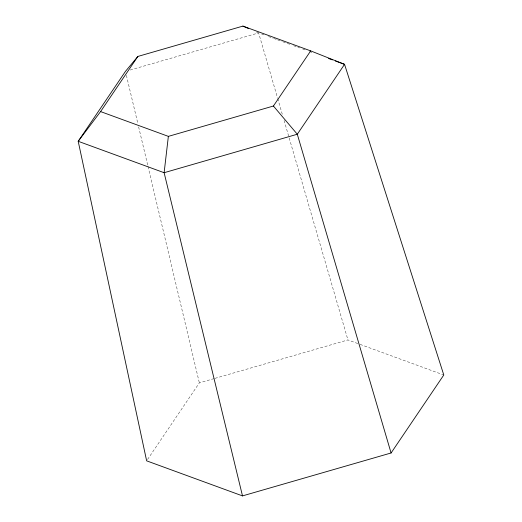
<?xml version="1.0" encoding="UTF-8"?>
<svg xmlns="http://www.w3.org/2000/svg" width="522" height="522" viewBox="0 0 522 522"><rect width="100%" height="100%" fill="white"/><g stroke="black" fill="none" stroke-linecap="round" stroke-linejoin="round"><path stroke-width="0.39" stroke-dasharray="2.61 1.96" d="M147.55 459.497L199.358 382.861L214.216 378.567M130.154 70.033L258.625 32.919L277.489 97.758M214.999 378.346L347.933 339.939L359.345 344.109M261.672 34.028L263.949 34.863M268.51 36.533L273.078 38.204M273.835 38.478L276.875 39.594M277.639 39.868L282.2 41.538M282.963 41.819L290.565 44.598M293.605 45.708L299.687 47.933M302.727 49.048L305.011 49.884M309.572 51.547L311.856 52.383M360.108 344.389L443.798 374.992M256.485 31.992L258.625 32.919M277.717 98.541L282.487 114.944M284.079 120.412L347.933 339.939M126.396 75.357L137.867 123.701M138.617 126.872L147.83 165.702M148.02 166.498L199.358 382.861"/><path stroke-width="0.78" d="M310.688 50.888L273.417 106.025L168.365 136.373L164.123 172.71L242.502 495.9L391.082 452.979L443.798 374.992L344.553 64.343L310.688 50.888L242.906 26.1L137.854 56.448L125.45 71.39L78.202 141.292L146.643 460.841L242.502 495.9M335.424 61.002L344.553 64.343L297.299 134.239L164.123 172.71L78.202 141.292L100.583 111.584L137.854 56.448M328.586 58.503L332.383 59.893M100.583 111.584L168.365 136.373M242.906 26.1L248.622 28.579M273.417 106.025L297.299 134.239L391.082 452.979"/></g></svg>
